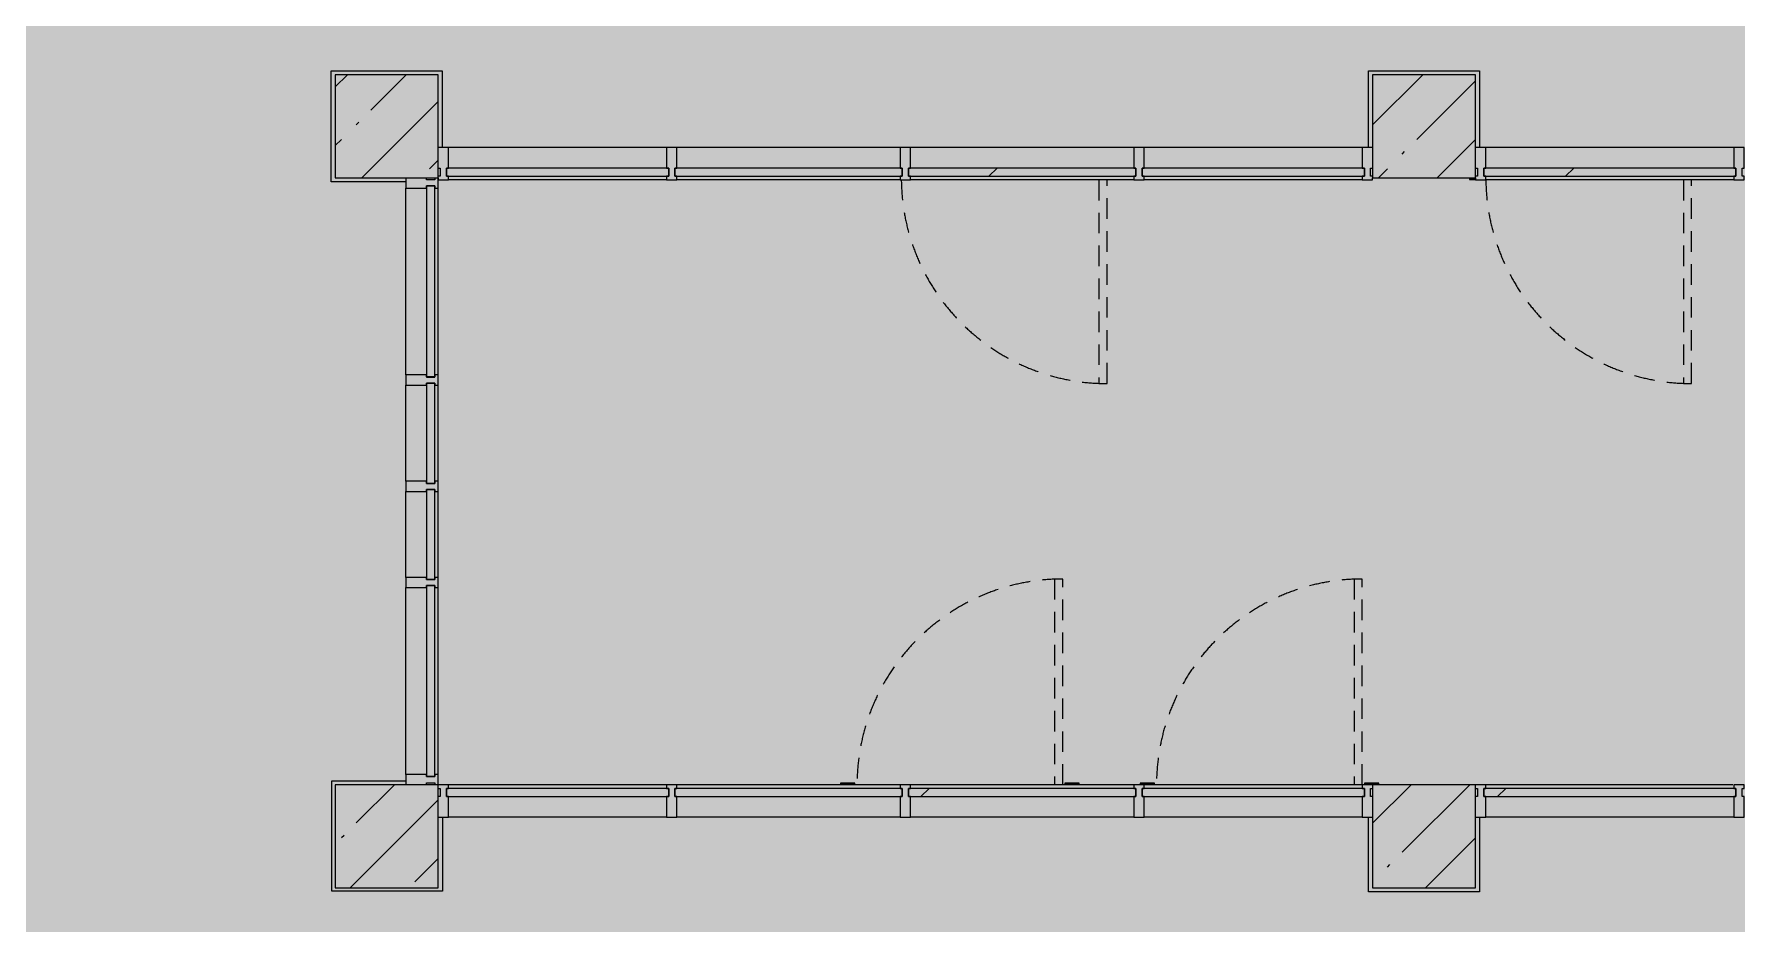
# Model space of a CAD drawing. Header units: millimetres. Extents: x 35378 to 237579, y -8553 to 29000.
# Drawn here: x 180471 to 188745, y 14974 to 19298 of the extents above; entities that cross this region are included whole.
import ezdxf

# ---------------------------------------------------------------- set-up
doc = ezdxf.new("R2010")
doc.units = ezdxf.units.MM
doc.linetypes.add('200_ШТРИХ__ш1_п0_6_', pattern=[160, 100, -60])
doc.layers.add('A-DETL-GENF-3', color=7, linetype='Continuous', lineweight=9, true_color=0xc0c0c0, transparency=0.4)
for name, color, linetype, lineweight in [('A-DETL-MBND', 7, '200_ШТРИХ__ш1_п0_6_', 9), ('A-GLAZ-CURT-2', 7, 'Continuous', 5), ('S-COLS-1', 7, 'Continuous', 5)]:
    doc.layers.add(name, color=color, linetype=linetype, lineweight=lineweight)
for name, color, linetype, lineweight, true_color in [('A-FLOR-1', 7, 'Continuous', 5, 0xb7b7b7), ('A-GLAZ-CURT-1', 7, 'Continuous', 5, 0x737373), ('A-GLAZ-CWMG-2', 7, 'Continuous', 5, 0x737373), ('S-COLS-2', 7, 'Continuous', 5, 0x737373)]:
    doc.layers.add(name, color=color, linetype=linetype, lineweight=lineweight, true_color=true_color)

# ---------------------------------------------------------------- blocks, each defined once
blk = doc.blocks.new('110_Дверь_СКБ_1Ст_Внутренняя1 - Д-4 1100x2100h_су мгн-V91-3_5_2_птичка')
at = {"layer": 'A-DETL-MBND'}
for points in [[(-447.5, 1100), (-487.5, 1100), (-487.5, 110), (-447.5, 110), (-447.5, 536.3)], [(562.5, 108), (562.5, 100), (592.5, 100), (592.5, 108)]]:
    blk.add_hatch(color=256, dxfattribs=at).paths.add_polyline_path(points)
for p, q in [((-487.5, 1100), (-487.5, 110)), ((-447.5, 1100), (-487.5, 1100)), ((-447.5, 110), (-447.5, 1100)), ((592.5, 108), (562.5, 108)), ((592.5, 100), (592.5, 108))]:
    blk.add_line(p, q, dxfattribs=at)
blk.add_arc((-487.5, 100), 1000, 0.57956, 90, dxfattribs=at)
blk = doc.blocks.new('110_Дверь_СКБ_1Ст_Внутренняя1 - Д-4 1100x2100h_су мгн-V92-3_5_2_птичка')
at = {"layer": 'A-DETL-MBND'}
blk.add_hatch(color=256, dxfattribs=at).paths.add_polyline_path([(-447.5, 1100), (-487.5, 1100), (-487.5, 110), (-447.5, 110), (-447.5, 536.3)])
for p, q in [((-487.5, 1100), (-487.5, 110)), ((-447.5, 1100), (-487.5, 1100)), ((-447.5, 110), (-447.5, 1100))]:
    blk.add_line(p, q, dxfattribs=at)
blk.add_arc((-487.5, 100), 1000, 0.57956, 90, dxfattribs=at)
blk = doc.blocks.new('BSC_Колонна _Прямоугольная - 500х500-V107-3_5_2_птичка')
at = {"layer": 'S-COLS-1'}
h = blk.add_hatch(dxfattribs=at)
h.set_pattern_fill('FP_136', color=256, style=0, pattern_type=2)
h.set_pattern_definition([(45, (-73790, -15400), (-285.1231, 285.1231), []), (45, (-73504.88, -15400), (-285.1231, 285.1231), [504.031, -100.806, 16.764, -84.042])])
h.paths.add_polyline_path([(-250, -250), (250, -250), (250, 250), (-250, 250)])
at = {"layer": 'S-COLS-2'}
for p, q in [((250, 250), (-250, 250)), ((-250, 250), (-250, -250)), ((250, -250), (250, 250)), ((-250, -250), (250, -250))]:
    blk.add_line(p, q, dxfattribs=at)
blk = doc.blocks.new('BSC_Колонна _Прямоугольная - 500х500-V108-3_5_2_птичка')
at = {"layer": 'S-COLS-1'}
h = blk.add_hatch(dxfattribs=at)
h.set_pattern_fill('FP_137', color=256, style=0, pattern_type=2)
h.set_pattern_definition([(45, (-78830, -15400), (-285.1231, 285.1231), []), (45, (-78544.88, -15400), (-285.1231, 285.1231), [504.031, -100.806, 16.764, -84.042])])
h.paths.add_polyline_path([(250, -250), (250, 250), (-250, 250), (-250, -250)])
at = {"layer": 'S-COLS-2'}
for p, q in [((250, 250), (-250, 250)), ((-250, 250), (-250, -250)), ((250, -250), (250, 250)), ((-250, -250), (250, -250))]:
    blk.add_line(p, q, dxfattribs=at)
blk = doc.blocks.new('110_Дверь_СКБ_1Ст_Внутренняя1 - Д-4 _л_ 1100x2100h_су мгн-32399984-3_5_2_птичка')
at = {"layer": 'A-DETL-MBND'}
for points in [[(472.5, 40), (512.5, 40), (512.5, 1040), (472.5, 1040), (472.5, 108)], [(-547.5, 40), (-497.5, 40), (-497.5, 48), (-567.5, 48), (-567.5, 40), (-557.5, 40)], [(562.5, 40), (592.5, 40), (592.5, 48), (522.5, 48), (522.5, 40), (552.5, 40)]]:
    blk.add_hatch(color=256, dxfattribs=at).paths.add_polyline_path(points)
for p, q in [((512.5, 1040), (472.5, 1040)), ((472.5, 1040), (472.5, 40)), ((512.5, 40), (512.5, 1040)), ((-497.5, 48), (-567.5, 48)), ((-567.5, 48), (-567.5, 40)), ((-497.5, 40), (-497.5, 48)), ((592.5, 48), (522.5, 48)), ((522.5, 48), (522.5, 40)), ((592.5, 40), (592.5, 48))]:
    blk.add_line(p, q, dxfattribs=at)
blk.add_arc((512.5, 40), 1000, 90, 180, dxfattribs=at)
blk = doc.blocks.new('Системная панель - Стекло - 40мм-23562586-3_5_2_птичка')
at = {"layer": 'A-GLAZ-CURT-1'}
for p, q in [((464.2, 0), (-464.2, 0)), ((-464.2, 0), (-464.2, -40)), ((-464.2, -40), (464.2, -40)), ((464.2, -40), (464.2, 0))]:
    blk.add_line(p, q, dxfattribs=at)
blk = doc.blocks.new('Системная панель - Стекло - 40мм-24234994-3_5_2_птичка')
at = {"layer": 'A-GLAZ-CURT-1'}
for p, q in [((243.3, 0), (-243.3, 0)), ((-243.3, 0), (-243.3, -40)), ((243.3, -40), (243.3, 0)), ((-243.3, -40), (243.3, -40))]:
    blk.add_line(p, q, dxfattribs=at)
blk = doc.blocks.new('Прямоугольный импост - Импост структурный с накладкой - 160мм Темный-31239176-3_5_2_птичка')
at = {"layer": 'A-GLAZ-CWMG-2'}
for p, q in [((73883, 17641.7), (73883, 18550)), ((74040, 17641.7), (74040, 18550))]:
    blk.add_line(p, q, dxfattribs=at)
blk = doc.blocks.new('Прямоугольный импост - Импост структурный с накладкой - 160мм Темный-31239177-3_5_2_птичка')
at = {"layer": 'A-GLAZ-CWMG-2'}
for p, q in [((73883, 17125), (73883, 17591.7)), ((74040, 17125), (74040, 17591.7))]:
    blk.add_line(p, q, dxfattribs=at)
blk = doc.blocks.new('Прямоугольный импост - Импост структурный с накладкой - 160мм Темный-31239202-3_5_2_птичка')
at = {"layer": 'A-GLAZ-CWMG-2'}
for p, q in [((-50, 40), (-50, 140)), ((-50, 140), (0, 140)), ((-40, 40), (-50, 40)), ((-50, -17), (-50, 0)), ((-50, 0), (-40, 0)), ((-40, 0), (-40, 40)), ((-10, 40), (-10, 0)), ((0, 40), (-10, 40)), ((-10, 0), (0, 0)), ((0, -17), (-50, -17))]:
    blk.add_line(p, q, dxfattribs=at)
blk = doc.blocks.new('Прямоугольный импост - Импост структурный с накладкой - 160мм Темный-31239205-3_5_2_птичка')
at = {"layer": 'A-GLAZ-CWMG-2'}
for p, q in [((0, 140), (-50, 140)), ((-50, 140), (-50, 40)), ((-50, 40), (-40, 40)), ((-40, 0), (-50, 0)), ((-50, 0), (-50, -17)), ((-40, 40), (-40, 0)), ((-10, 0), (-10, 40)), ((-10, 40), (0, 40)), ((0, 0), (-10, 0)), ((-50, -17), (0, -17))]:
    blk.add_line(p, q, dxfattribs=at)
blk = doc.blocks.new('Прямоугольный импост - Импост структурный с накладкой - 160мм Темный-31239180-3_5_2_птичка')
at = {"layer": 'A-GLAZ-CWMG-2'}
for p, q in [((-25, 40), (-25, 140)), ((-25, 140), (25, 140)), ((25, 140), (25, 40)), ((-15, 40), (-25, 40)), ((-25, -17), (-25, 0)), ((-25, 0), (-15, 0)), ((-15, 0), (-15, 40)), ((15, 40), (15, 0)), ((25, 40), (15, 40)), ((15, 0), (25, 0)), ((25, 0), (25, -17)), ((25, -17), (-25, -17))]:
    blk.add_line(p, q, dxfattribs=at)
blk = doc.blocks.new('110_Дверь_СКБ_1Ст_Внутренняя1 - Д-5 _л_ 1100x2100h_су мгн EIW30-32897889-3_5_2_птичка')
at = {"layer": 'A-DETL-MBND'}
for points in [[(472.5, 40), (512.5, 40), (512.5, 1040), (472.5, 1040), (472.5, 239.8)], [(-567.5, 40), (-497.5, 40), (-497.5, 48), (-567.5, 48)], [(522.5, 40), (592.5, 40), (592.5, 48), (522.5, 48)]]:
    blk.add_hatch(color=256, dxfattribs=at).paths.add_polyline_path(points)
for p, q in [((512.5, 1040), (472.5, 1040)), ((472.5, 1040), (472.5, 40)), ((512.5, 40), (512.5, 1040)), ((-497.5, 48), (-567.5, 48)), ((-567.5, 48), (-567.5, 40)), ((-497.5, 40), (-497.5, 48)), ((592.5, 48), (522.5, 48)), ((522.5, 48), (522.5, 40)), ((592.5, 40), (592.5, 48))]:
    blk.add_line(p, q, dxfattribs=at)
blk.add_arc((512.5, 40), 1000, 90, 180, dxfattribs=at)
blk = doc.blocks.new('BSC_Колонна _Прямоугольная - 500х500-V160-3_5_2_птичка')
at = {"layer": 'S-COLS-1'}
h = blk.add_hatch(dxfattribs=at)
h.set_pattern_fill('FP_147', color=256, style=0, pattern_type=2)
h.set_pattern_definition([(45, (-73790, -18850), (-285.1231, 285.1231), []), (45, (-73504.88, -18850), (-285.1231, 285.1231), [504.031, -100.806, 16.764, -84.042])])
h.paths.add_polyline_path([(250, -250), (250, 250), (-250, 250), (-250, -250), (-143.8, -250)])
at = {"layer": 'S-COLS-2'}
for p, q in [((250, 250), (-250, 250)), ((-250, 250), (-250, -250)), ((250, -250), (250, 250)), ((-250, -250), (250, -250))]:
    blk.add_line(p, q, dxfattribs=at)
blk = doc.blocks.new('BSC_Колонна _Прямоугольная - 500х500-V161-3_5_2_птичка')
at = {"layer": 'S-COLS-1'}
h = blk.add_hatch(dxfattribs=at)
h.set_pattern_fill('FP_148', color=256, style=0, pattern_type=2)
h.set_pattern_definition([(45, (-78830, -18850), (-285.1231, 285.1231), []), (45, (-78544.88, -18850), (-285.1231, 285.1231), [504.031, -100.806, 16.764, -84.042])])
h.paths.add_polyline_path([(250, -250), (250, 250), (-250, 250), (-250, -250)])
at = {"layer": 'S-COLS-2'}
for p, q in [((250, 250), (-250, 250)), ((-250, 250), (-250, -250)), ((250, -250), (250, 250)), ((-250, -250), (250, -250))]:
    blk.add_line(p, q, dxfattribs=at)
blk = doc.blocks.new('Системная панель - Стекло - 40мм-24234969-3_5_2_птичка')
at = {"layer": 'A-GLAZ-CURT-1'}
for p, q in [((540, 40), (-540, 40)), ((-540, 40), (-540, 0)), ((-540, 0), (540, 0)), ((540, 0), (540, 40))]:
    blk.add_line(p, q, dxfattribs=at)
blk = doc.blocks.new('Прямоугольный импост - Импост структурный с накладкой - 160мм-23562401-3_5_2_птичка')
at = {"layer": 'A-GLAZ-CWMG-2'}
for p, q in [((75150, 18747), (74090, 18747)), ((75150, 18590), (74090, 18590))]:
    blk.add_line(p, q, dxfattribs=at)
blk = doc.blocks.new('Прямоугольный импост - Импост структурный с накладкой - 160мм-23618922-3_5_2_птичка')
at = {"layer": 'A-GLAZ-CWMG-2'}
for p, q in [((-50, 0), (-50, 17)), ((-50, 17), (0, 17)), ((-40, 0), (-50, 0)), ((-40, -40), (-40, 0)), ((0, 0), (-10, 0)), ((-10, 0), (-10, -40)), ((0, 17), (0, 7)), ((-50, -140), (-50, -40)), ((-50, -40), (-40, -40)), ((-10, -40), (0, -40)), ((0, -140), (-50, -140))]:
    blk.add_line(p, q, dxfattribs=at)
blk = doc.blocks.new('Прямоугольный импост - Импост структурный с накладкой - 160мм-23618923-3_5_2_птичка')
at = {"layer": 'A-GLAZ-CWMG-2'}
for p, q in [((0, 17), (-50, 17)), ((-50, 17), (-50, 0)), ((-50, 0), (-40, 0)), ((-40, 0), (-40, -40)), ((-10, -40), (-10, 0)), ((-10, 0), (0, 0)), ((0, 7), (0, 17)), ((-40, -40), (-50, -40)), ((-50, -40), (-50, -140)), ((0, -40), (-10, -40)), ((-50, -140), (0, -140))]:
    blk.add_line(p, q, dxfattribs=at)
blk = doc.blocks.new('Системная панель - Стекло - 40мм-24234970-3_5_2_птичка')
at = {"layer": 'A-GLAZ-CURT-2'}
h = blk.add_hatch(dxfattribs=at)
h.set_pattern_fill('FP_151', color=256, style=0, pattern_type=2)
h.set_pattern_definition([(45, (-77377.5, -18107), (-1414.214, 1414.214), [1000, -3000]), (45, (-78377.5, -18607), (-1414.214, 1414.214), [3000, -1000]), (45, (-76377.5, -19107), (-1414.214, 1414.214), [1000, -3000])])
h.paths.add_polyline_path([(552.5, 0), (552.5, 40), (-552.5, 40), (-552.5, 0), (497.4, 0)])
at = {"layer": 'A-GLAZ-CURT-1'}
for p, q in [((552.5, 40), (-552.5, 40)), ((-552.5, 40), (-552.5, 0)), ((-552.5, 0), (552.5, 0)), ((552.5, 0), (552.5, 40))]:
    blk.add_line(p, q, dxfattribs=at)
blk = doc.blocks.new('Прямоугольный импост - Импост структурный с накладкой - 160мм-23562410-3_5_2_птичка')
at = {"layer": 'A-GLAZ-CWMG-2'}
for p, q in [((77420, 18747), (76335, 18747)), ((77420, 18590), (76335, 18590))]:
    blk.add_line(p, q, dxfattribs=at)
blk = doc.blocks.new('Прямоугольный импост - Импост структурный с накладкой - 160мм-23618920-3_5_2_птичка')
at = {"layer": 'A-GLAZ-CWMG-2'}
for p, q in [((-25, 0), (-25, 17)), ((-25, 17), (25, 17)), ((-15, 0), (-25, 0)), ((-15, -40), (-15, 0)), ((25, 0), (15, 0)), ((15, 0), (15, -40)), ((25, 17), (25, 0)), ((-25, -140), (-25, -40)), ((-25, -40), (-15, -40)), ((15, -40), (25, -40)), ((25, -40), (25, -140)), ((25, -140), (-25, -140))]:
    blk.add_line(p, q, dxfattribs=at)
blk = doc.blocks.new('Системная панель - Стекло - 40мм-30335137-3_5_2_птичка')
at = {"layer": 'A-GLAZ-CURT-1'}
for p, q in [((540, 0), (-540, 0)), ((-540, 0), (-540, -40)), ((540, -40), (540, 0)), ((-540, -40), (540, -40))]:
    blk.add_line(p, q, dxfattribs=at)
blk = doc.blocks.new('Прямоугольный импост - Импост структурный с накладкой - 160мм-23562329-3_5_2_птичка')
at = {"layer": 'A-GLAZ-CWMG-2'}
for p, q in [((75150, 15650), (74090, 15650)), ((75150, 15493), (74090, 15493))]:
    blk.add_line(p, q, dxfattribs=at)
blk = doc.blocks.new('Прямоугольный импост - Импост структурный с накладкой - 160мм-30335138-3_5_2_птичка')
at = {"layer": 'A-GLAZ-CWMG-2'}
for p, q in [((-50, 40), (-50, 140)), ((-50, 140), (0, 140)), ((-40, 40), (-50, 40)), ((-50, -17), (-50, 0)), ((-50, 0), (-40, 0)), ((-40, 0), (-40, 40)), ((-10, 40), (-10, 0)), ((0, 40), (-10, 40)), ((-10, 0), (0, 0)), ((0, -17), (-50, -17))]:
    blk.add_line(p, q, dxfattribs=at)
blk = doc.blocks.new('Прямоугольный импост - Импост структурный с накладкой - 160мм-30335139-3_5_2_птичка')
at = {"layer": 'A-GLAZ-CWMG-2'}
for p, q in [((0, 140), (-50, 140)), ((-50, 140), (-50, 40)), ((-50, 40), (-40, 40)), ((-40, 0), (-50, 0)), ((-50, 0), (-50, -17)), ((-40, 40), (-40, 0)), ((-10, 0), (-10, 40)), ((-10, 40), (0, 40)), ((0, 0), (-10, 0)), ((-50, -17), (0, -17))]:
    blk.add_line(p, q, dxfattribs=at)
blk = doc.blocks.new('Системная панель - Стекло - 40мм-30335140-3_5_2_птичка')
at = {"layer": 'A-GLAZ-CURT-2'}
h = blk.add_hatch(dxfattribs=at)
h.set_pattern_fill('FP_152', color=256, style=0, pattern_type=2)
h.set_pattern_definition([(45, (-77377.5, -15133), (-1414.214, 1414.214), [1000, -3000]), (45, (-78377.5, -15633), (-1414.214, 1414.214), [3000, -1000]), (45, (-76377.5, -16133), (-1414.214, 1414.214), [1000, -3000])])
h.paths.add_polyline_path([(552.5, -40), (552.5, 0), (-552.5, 0), (-552.5, -40), (497.4, -40)])
at = {"layer": 'A-GLAZ-CURT-1'}
for p, q in [((552.5, 0), (-552.5, 0)), ((-552.5, 0), (-552.5, -40)), ((552.5, -40), (552.5, 0)), ((-552.5, -40), (552.5, -40))]:
    blk.add_line(p, q, dxfattribs=at)
blk = doc.blocks.new('Прямоугольный импост - Импост структурный с накладкой - 160мм-23562331-3_5_2_птичка')
at = {"layer": 'A-GLAZ-CWMG-2'}
for p, q in [((77420, 15650), (76335, 15650)), ((77420, 15493), (76335, 15493))]:
    blk.add_line(p, q, dxfattribs=at)
blk = doc.blocks.new('Прямоугольный импост - Импост структурный с накладкой - 160мм-30335135-3_5_2_птичка')
at = {"layer": 'A-GLAZ-CWMG-2'}
for p, q in [((-25, 40), (-25, 140)), ((-25, 140), (25, 140)), ((25, 140), (25, 40)), ((-15, 40), (-25, 40)), ((-25, -17), (-25, 0)), ((-25, 0), (-15, 0)), ((-15, 0), (-15, 40)), ((15, 40), (15, 0)), ((25, 40), (15, 40)), ((15, 0), (25, 0)), ((25, 0), (25, -17)), ((25, -17), (-25, -17))]:
    blk.add_line(p, q, dxfattribs=at)
blk = doc.blocks.new('Системная панель - Стекло - 40мм-30335156-3_5_2_птичка')
at = {"layer": 'A-GLAZ-CURT-2'}
h = blk.add_hatch(dxfattribs=at)
h.set_pattern_fill('FP_153', color=256, style=0, pattern_type=2)
h.set_pattern_definition([(45, (-80232.5, -15133), (-1414.214, 1414.214), [1000, -3000]), (45, (-81232.5, -15633), (-1414.214, 1414.214), [3000, -1000]), (45, (-79232.5, -16133), (-1414.214, 1414.214), [1000, -3000])])
h.paths.add_polyline_path([(612.5, -40), (612.5, 0), (-612.5, 0), (-612.5, -40), (577.1, -40)])
at = {"layer": 'A-GLAZ-CURT-1'}
for p, q in [((612.5, 0), (-612.5, 0)), ((-612.5, 0), (-612.5, -40)), ((-612.5, -40), (612.5, -40)), ((612.5, -40), (612.5, 0))]:
    blk.add_line(p, q, dxfattribs=at)
blk = doc.blocks.new('Прямоугольный импост - Импост структурный с накладкой - 160мм-23562106-3_5_2_птичка')
at = {"layer": 'A-GLAZ-CWMG-2'}
for p, q in [((80330.2, 15650), (79130, 15650)), ((80335, 15493), (79130, 15493))]:
    blk.add_line(p, q, dxfattribs=at)
blk = doc.blocks.new('Системная панель - Стекло - 40мм-23618921-3_5_2_птичка')
at = {"layer": 'A-GLAZ-CURT-2'}
h = blk.add_hatch(dxfattribs=at)
h.set_pattern_fill('FP_155', color=256, style=0, pattern_type=2)
h.set_pattern_definition([(45, (-80232.5, -18107), (-1414.214, 1414.214), [1000, -3000]), (45, (-81232.5, -18607), (-1414.214, 1414.214), [3000, -1000]), (45, (-79232.5, -19107), (-1414.214, 1414.214), [1000, -3000])])
h.paths.add_polyline_path([(612.5, 0), (612.5, 40), (-612.5, 40), (-612.5, 0), (-493.2, 0)])
at = {"layer": 'A-GLAZ-CURT-1'}
for p, q in [((612.5, 40), (-612.5, 40)), ((-612.5, 40), (-612.5, 0)), ((612.5, 0), (612.5, 40)), ((-612.5, 0), (612.5, 0))]:
    blk.add_line(p, q, dxfattribs=at)
blk = doc.blocks.new('Прямоугольный импост - Импост структурный с накладкой - 160мм-23562040-3_5_2_птичка')
at = {"layer": 'A-GLAZ-CWMG-2'}
for p, q in [((80335, 18747), (79130, 18747)), ((80335, 18590), (79130, 18590))]:
    blk.add_line(p, q, dxfattribs=at)
blk = doc.blocks.new('Прямоугольный импост - Импост структурный с накладкой - 160мм-30335136-3_5_2_птичка')
at = {"layer": 'A-GLAZ-CWMG-2'}
for p, q in [((-25, 40), (-25, 140)), ((-25, 140), (25, 140)), ((25, 140), (25, 40)), ((-15, 40), (-25, 40)), ((-25, -17), (-25, 0)), ((-25, 0), (-15, 0)), ((-15, 0), (-15, 40)), ((15, 40), (15, 0)), ((25, 40), (15, 40)), ((15, 0), (25, 0)), ((25, 0), (25, -17)), ((25, -17), (-25, -17))]:
    blk.add_line(p, q, dxfattribs=at)
blk = doc.blocks.new('Системная панель - Стекло - 40мм-V185-3_5_2_птичка')
at = {"layer": 'A-GLAZ-CURT-1'}
for p, q in [((552.5, 40), (-552.5, 40)), ((-552.5, 40), (-552.5, 0)), ((-552.5, 0), (552.5, 0)), ((552.5, 0), (552.5, 40))]:
    blk.add_line(p, q, dxfattribs=at)
blk = doc.blocks.new('Системная панель - Стекло - 40мм-V186-3_5_2_птичка')
at = {"layer": 'A-GLAZ-CURT-2'}
h = blk.add_hatch(dxfattribs=at)
h.set_pattern_fill('FP_176', color=256, style=0, pattern_type=2)
h.set_pattern_definition([(45, (-76242.5, -15133), (-1414.214, 1414.214), [1000, -3000]), (45, (-77242.5, -15633), (-1414.214, 1414.214), [3000, -1000]), (45, (-75242.5, -16133), (-1414.214, 1414.214), [1000, -3000])])
h.paths.add_polyline_path([(552.5, -40), (552.5, 0), (-552.5, 0), (-552.5, -40), (-232, -40)])
at = {"layer": 'A-GLAZ-CURT-1'}
for p, q in [((552.5, 0), (-552.5, 0)), ((-552.5, 0), (-552.5, -40)), ((552.5, -40), (552.5, 0)), ((-552.5, -40), (552.5, -40))]:
    blk.add_line(p, q, dxfattribs=at)
blk = doc.blocks.new('Прямоугольный импост - Импост структурный с накладкой - 160мм-23562332-3_5_2_птичка')
at = {"layer": 'A-GLAZ-CWMG-2'}
for p, q in [((76285, 15650), (75200, 15650)), ((76285, 15493), (75200, 15493))]:
    blk.add_line(p, q, dxfattribs=at)
blk = doc.blocks.new('Системная панель - Стекло - 40мм-V187-3_5_2_птичка')
at = {"layer": 'A-GLAZ-CURT-1'}
for p, q in [((540, 0), (-540, 0)), ((-540, 0), (-540, -40)), ((540, -40), (540, 0)), ((-540, -40), (540, -40))]:
    blk.add_line(p, q, dxfattribs=at)
blk = doc.blocks.new('Прямоугольный импост - Импост структурный с накладкой - 160мм-23562335-3_5_2_птичка')
at = {"layer": 'A-GLAZ-CWMG-2'}
for p, q in [((78530, 15650), (77470, 15650)), ((78530, 15493), (77470, 15493))]:
    blk.add_line(p, q, dxfattribs=at)
blk = doc.blocks.new('Системная панель - Стекло - 40мм-V188-3_5_2_птичка')
at = {"layer": 'A-GLAZ-CURT-1'}
for p, q in [((540, 40), (-540, 40)), ((-540, 40), (-540, 0)), ((-540, 0), (540, 0)), ((540, 0), (540, 40))]:
    blk.add_line(p, q, dxfattribs=at)
blk = doc.blocks.new('Системная панель - Стекло - 40мм-23562590-3_5_2_птичка')
at = {"layer": 'A-GLAZ-CURT-2'}
h = blk.add_hatch(dxfattribs=at)
h.set_pattern_fill('FP_177', color=256, style=0, pattern_type=2)
h.set_pattern_definition([(135, (15654.2, -74523), (-1414.214, -1414.214), [1000, -3000]), (135, (16154.2, -75523), (-1414.214, -1414.214), [3000, -1000]), (135, (16654.2, -73523), (-1414.214, -1414.214), [1000, -3000])])
h.paths.add_polyline_path([(464.2, 0), (-464.2, 0), (-464.2, -40), (464.2, -40)])
at = {"layer": 'A-GLAZ-CURT-1'}
for p, q in [((464.2, 0), (-464.2, 0)), ((-464.2, 0), (-464.2, -40)), ((464.2, -40), (464.2, 0)), ((-464.2, -40), (464.2, -40))]:
    blk.add_line(p, q, dxfattribs=at)
blk = doc.blocks.new('Системная панель - Стекло - 40мм-24234995-3_5_2_птичка')
at = {"layer": 'A-GLAZ-CURT-1'}
for p, q in [((218.3, 0), (-218.3, 0)), ((-218.3, 0), (-218.3, -40)), ((218.3, -40), (218.3, 0)), ((-218.3, -40), (218.3, -40))]:
    blk.add_line(p, q, dxfattribs=at)
blk = doc.blocks.new('Прямоугольный импост - Импост структурный с накладкой - 160мм Темный-31239183-3_5_2_птичка')
at = {"layer": 'A-GLAZ-CWMG-2'}
for p, q in [((73883, 16658.3), (73883, 17075)), ((74040, 16658.3), (74040, 17075))]:
    blk.add_line(p, q, dxfattribs=at)

msp = doc.modelspace()

# ---------------------------------------------------------------- hatches: boundary and pattern name
at = {"layer": 'A-DETL-GENF-3'}
msp.add_hatch(color=256, dxfattribs=at).paths.add_polyline_path([(179244.5, -251.7), (184244.9, -251.7), (184244.9, 3288.3), (192964.9, 3288.3), (192964.9, 27348.3), (150304.9, 27348.3), (150304.9, 23888.3), (146705.1, 23888.3), (146705.1, -251.7), (178312.4, -251.7)])

# ---------------------------------------------------------------- linework, layer by layer
at = {"layer": 'A-FLOR-1'}
for p, q in [((181914.9, 18580), (181914.9, 19120)), ((181914.9, 19120), (182454.9, 19120)), ((182454.9, 19120), (182454.9, 18747)), ((186954.9, 18747), (186954.9, 19120)), ((186954.9, 19120), (187494.9, 19120)), ((187494.9, 19120), (187494.9, 18747)), ((182277.9, 18580), (181914.9, 18580)), ((181917.9, 15133), (181917.9, 15670)), ((181917.9, 15670), (182277.9, 15670)), ((182455.9, 15493), (182455.9, 15133)), ((186954.9, 15130), (186954.9, 15493)), ((187494.9, 15493), (187494.9, 15130)), ((182455.9, 15133), (181917.9, 15133)), ((187494.9, 15130), (186954.9, 15130))]:
    msp.add_line(p, q, dxfattribs=at)

# ---------------------------------------------------------------- block references
at = {"layer": 'A-DETL-MBND', "rotation": 180}
for name, p in [('110_Дверь_СКБ_1Ст_Внутренняя1 - Д-4 1100x2100h_су мгн-V92-3_5_2_птичка', (185197.4, 18700)), ('110_Дверь_СКБ_1Ст_Внутренняя1 - Д-4 1100x2100h_су мгн-V91-3_5_2_птичка', (188037.4, 18700))]:
    msp.add_blockref(name, p, dxfattribs=at)
at = {"layer": 'A-DETL-MBND'}
for name, p in [('110_Дверь_СКБ_1Ст_Внутренняя1 - Д-5 _л_ 1100x2100h_су мгн EIW30-32897889-3_5_2_птичка', (184957.3, 15610)), ('110_Дверь_СКБ_1Ст_Внутренняя1 - Д-4 _л_ 1100x2100h_су мгн-32399984-3_5_2_птичка', (186412.4, 15610))]:
    msp.add_blockref(name, p, dxfattribs=at)
at = {"layer": 'A-GLAZ-CURT-1'}
for name, p in [('Системная панель - Стекло - 40мм-24234969-3_5_2_птичка', (183014.9, 18607)), ('Системная панель - Стекло - 40мм-V185-3_5_2_птичка', (184137.4, 18607)), ('Системная панель - Стекло - 40мм-24234970-3_5_2_птичка', (185272.4, 18607)), ('Системная панель - Стекло - 40мм-V188-3_5_2_птичка', (186394.9, 18607)), ('Системная панель - Стекло - 40мм-23618921-3_5_2_птичка', (188127.4, 18607)), ('Системная панель - Стекло - 40мм-30335137-3_5_2_птичка', (183014.9, 15633)), ('Системная панель - Стекло - 40мм-V186-3_5_2_птичка', (184137.4, 15633)), ('Системная панель - Стекло - 40мм-30335140-3_5_2_птичка', (185272.4, 15633)), ('Системная панель - Стекло - 40мм-V187-3_5_2_птичка', (186394.9, 15633)), ('Системная панель - Стекло - 40мм-30335156-3_5_2_птичка', (188127.4, 15633))]:
    msp.add_blockref(name, p, dxfattribs=at)
at = {"layer": 'A-GLAZ-CURT-1', "rotation": 269.9999999999998}
for name, p in [('Системная панель - Стекло - 40мм-23562586-3_5_2_птичка', (182417.9, 18095.8)), ('Системная панель - Стекло - 40мм-24234994-3_5_2_птичка', (182417.9, 17358.3)), ('Системная панель - Стекло - 40мм-24234995-3_5_2_птичка', (182417.9, 16866.7)), ('Системная панель - Стекло - 40мм-23562590-3_5_2_птичка', (182417.9, 16154.2))]:
    msp.add_blockref(name, p, dxfattribs=at)
at = {"layer": 'A-GLAZ-CWMG-2'}
for name, p, rotation in [('Прямоугольный импост - Импост структурный с накладкой - 160мм-23618923-3_5_2_птичка', (182434.9, 18607), 180), ('Прямоугольный импост - Импост структурный с накладкой - 160мм-23618923-3_5_2_птичка', (187474.9, 18607), 180), ('Прямоугольный импост - Импост структурный с накладкой - 160мм Темный-31239205-3_5_2_птичка', (182417.9, 18600), 89.99999999999984), ('Прямоугольный импост - Импост структурный с накладкой - 160мм-30335139-3_5_2_птичка', (182434.9, 15633), 180), ('Прямоугольный импост - Импост структурный с накладкой - 160мм-30335139-3_5_2_птичка', (187474.9, 15633), 180)]:
    msp.add_blockref(name, p, dxfattribs=dict(at, rotation=rotation))
for name, p in [('Прямоугольный импост - Импост структурный с накладкой - 160мм-23562401-3_5_2_птичка', (108394.9, 0)), ('Прямоугольный импост - Импост структурный с накладкой - 160мм-23562410-3_5_2_птичка', (107259.9, 0)), ('Прямоугольный импост - Импост структурный с накладкой - 160мм-23562410-3_5_2_птичка', (108394.9, 0)), ('Прямоугольный импост - Импост структурный с накладкой - 160мм-23562401-3_5_2_птичка', (111774.9, 0)), ('Прямоугольный импост - Импост структурный с накладкой - 160мм-23562040-3_5_2_птичка', (108394.9, 0)), ('Прямоугольный импост - Импост структурный с накладкой - 160мм Темный-31239176-3_5_2_птичка', (108394.9, 0)), ('Прямоугольный импост - Импост структурный с накладкой - 160мм Темный-31239177-3_5_2_птичка', (108394.9, 0)), ('Прямоугольный импост - Импост структурный с накладкой - 160мм Темный-31239183-3_5_2_птичка', (108394.9, 0)), ('Прямоугольный импост - Импост структурный с накладкой - 160мм Темный-31239176-3_5_2_птичка', (108394.9, -1941.7)), ('Прямоугольный импост - Импост структурный с накладкой - 160мм-23562329-3_5_2_птичка', (108394.9, 0)), ('Прямоугольный импост - Импост структурный с накладкой - 160мм-23562332-3_5_2_птичка', (108394.9, 0)), ('Прямоугольный импост - Импост структурный с накладкой - 160мм-23562331-3_5_2_птичка', (108394.9, 0)), ('Прямоугольный импост - Импост структурный с накладкой - 160мм-23562335-3_5_2_птичка', (108394.9, 0)), ('Прямоугольный импост - Импост структурный с накладкой - 160мм-23562106-3_5_2_птичка', (108394.9, 0))]:
    msp.add_blockref(name, p, dxfattribs=at)
at = {"layer": 'A-GLAZ-CWMG-2', "extrusion": (0, 0, -1)}
for name, p, rotation in [('Прямоугольный импост - Импост структурный с накладкой - 160мм-23618920-3_5_2_птичка', (-183569.9, 18607), 180), ('Прямоугольный импост - Импост структурный с накладкой - 160мм-23618920-3_5_2_птичка', (-184704.9, 18607), 180), ('Прямоугольный импост - Импост структурный с накладкой - 160мм-23618920-3_5_2_птичка', (-185839.9, 18607), 180), ('Прямоугольный импост - Импост структурный с накладкой - 160мм-23618922-3_5_2_птичка', (-186974.9, 18607), 180), ('Прямоугольный импост - Импост структурный с накладкой - 160мм-23618920-3_5_2_птичка', (-188754.9, 18607), 180), ('Прямоугольный импост - Импост структурный с накладкой - 160мм Темный-31239180-3_5_2_птичка', (-182417.9, 17616.7), 270.0000000000002), ('Прямоугольный импост - Импост структурный с накладкой - 160мм Темный-31239180-3_5_2_птичка', (-182417.9, 17100), 270.0000000000002), ('Прямоугольный импост - Импост структурный с накладкой - 160мм Темный-31239180-3_5_2_птичка', (-182417.9, 16633.3), 270.0000000000002), ('Прямоугольный импост - Импост структурный с накладкой - 160мм Темный-31239202-3_5_2_птичка', (-182417.9, 15650), 270.0000000000002), ('Прямоугольный импост - Импост структурный с накладкой - 160мм-30335136-3_5_2_птичка', (-183569.9, 15633), 180), ('Прямоугольный импост - Импост структурный с накладкой - 160мм-30335135-3_5_2_птичка', (-184704.9, 15633), 180), ('Прямоугольный импост - Импост структурный с накладкой - 160мм-30335136-3_5_2_птичка', (-185839.9, 15633), 180), ('Прямоугольный импост - Импост структурный с накладкой - 160мм-30335138-3_5_2_птичка', (-186974.9, 15633), 180), ('Прямоугольный импост - Импост структурный с накладкой - 160мм-30335136-3_5_2_птичка', (-188754.9, 15633), 180)]:
    msp.add_blockref(name, p, dxfattribs=dict(at, rotation=rotation))
at = {"layer": 'S-COLS-2'}
for name, p in [('BSC_Колонна _Прямоугольная - 500х500-V160-3_5_2_птичка', (182184.9, 18850)), ('BSC_Колонна _Прямоугольная - 500х500-V161-3_5_2_птичка', (187224.9, 18850)), ('BSC_Колонна _Прямоугольная - 500х500-V107-3_5_2_птичка', (182184.9, 15400)), ('BSC_Колонна _Прямоугольная - 500х500-V108-3_5_2_птичка', (187224.9, 15400))]:
    msp.add_blockref(name, p, dxfattribs=at)

doc.saveas('drawing.dxf')
